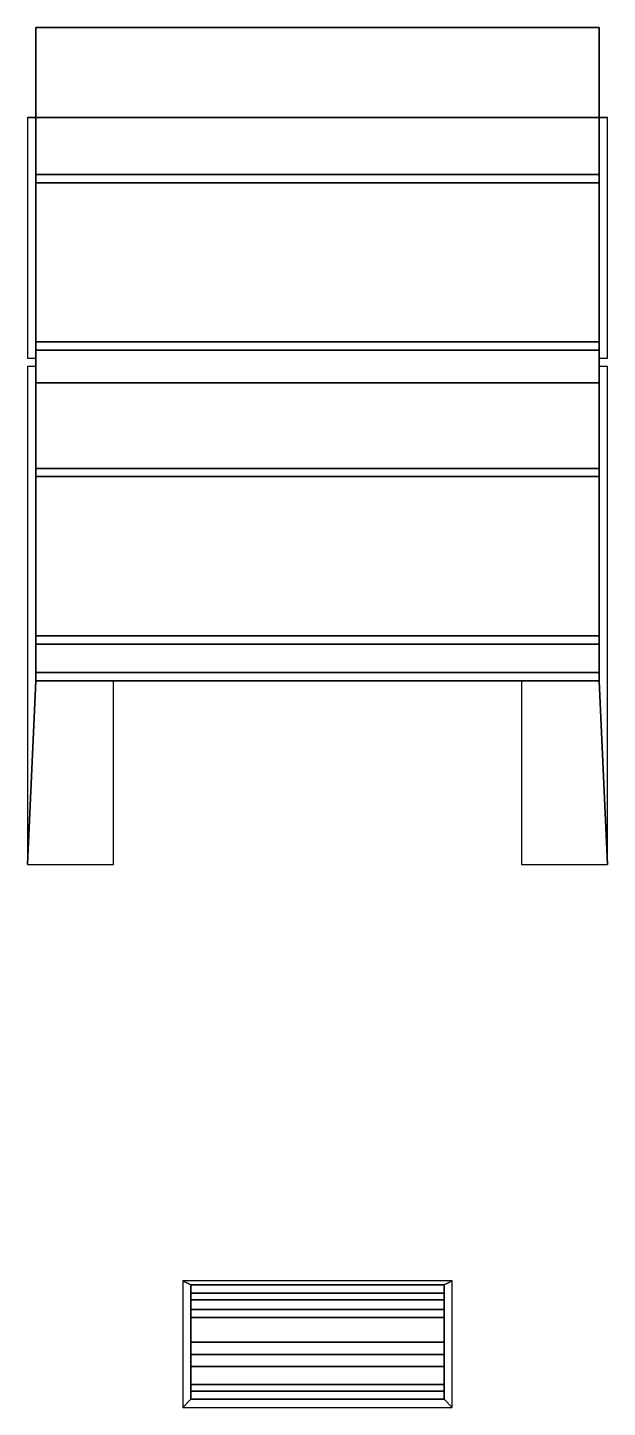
# Model space of a CAD drawing. Extents: x -0.71 to 0.71, y -2.23 to 1.15.
import ezdxf

# ---------------------------------------------------------------- set-up
doc = ezdxf.new("R2010")
doc.units = 0
doc.layers.add('IN', color=2, linetype='CONTINUOUS')

msp = doc.modelspace()

# ---------------------------------------------------------------- linework, layer by layer
at = {"layer": 'IN'}
for points in [[(-0.69, 1.15, 1.28), (-0.69, 1.15, 0.53), (0.69, 1.15, 0.53), (0.69, 1.15, 1.28)], [(-0.69, 0.93, 1.28), (-0.69, 1.15, 1.28), (0.69, 1.15, 1.28), (0.69, 0.93, 1.28)], [(-0.69, 1.15, 0.53), (-0.69, 0.79, 0.53), (0.69, 0.79, 0.53), (0.69, 1.15, 0.53)], [(-0.69, 0.93, 0.81), (-0.69, 0.79, 0.81), (-0.69, 0.79, 0.53), (-0.69, 1.15, 0.53)], [(-0.69, 1.15, 1.28), (-0.69, 0.93, 1.28), (-0.69, 0.93, 0.81), (-0.69, 1.15, 0.53)], [(0.69, 1.15, 0.53), (0.69, 0.79, 0.53), (0.69, 0.79, 0.81), (0.69, 0.93, 0.81)], [(0.69, 1.15, 0.53), (0.69, 0.93, 0.81), (0.69, 0.93, 1.28), (0.69, 1.15, 1.28)], [(-0.71, 0.93, 1.4), (-0.69, 0.93, 1.28), (0.69, 0.93, 1.28), (0.71, 0.93, 1.4)], [(-0.71, 0.93, 1.4), (-0.71, 0.93, 0.81), (-0.69, 0.93, 0.81), (-0.69, 0.93, 1.28)], [(-0.71, 0.93, 0.81), (-0.71, 0.34, 0.81), (-0.69, 0.34, 0.81), (-0.69, 0.93, 0.81)], [(0.69, 0.93, 1.28), (0.69, 0.93, 0.81), (0.71, 0.93, 0.81), (0.71, 0.93, 1.4)], [(0.69, 0.93, 0.81), (0.69, 0.34, 0.81), (0.71, 0.34, 0.81), (0.71, 0.93, 0.81)], [(-0.69, 0.79, 0.53), (-0.69, 0.79, 0.82), (0.69, 0.79, 0.82), (0.69, 0.79, 0.53)], [(-0.69, 0.79, 0.82), (-0.69, 0.77, 0.85), (0.69, 0.77, 0.85), (0.69, 0.79, 0.82)], [(-0.69, 0.79, 0.81), (-0.69, 0.28, 0.81), (-0.69, 0.28, 0.81), (-0.69, 0.79, 0.82)], [(-0.69, 0.79, 0.82), (-0.69, 0.28, 0.81), (-0.69, 0.38, 0.84), (-0.69, 0.77, 0.85)], [(0.69, 0.77, 0.85), (0.69, 0.38, 0.84), (0.69, 0.28, 0.81), (0.69, 0.79, 0.82)], [(0.69, 0.79, 0.82), (0.69, 0.28, 0.81), (0.69, 0.28, 0.81), (0.69, 0.79, 0.81)], [(-0.69, 0.77, 0.85), (-0.69, 0.38, 0.84), (0.69, 0.38, 0.84), (0.69, 0.77, 0.85)], [(-0.69, 0.38, 0.84), (-0.69, 0.38, 1.2), (0.69, 0.38, 1.2), (0.69, 0.38, 0.84)], [(-0.69, 0.38, 1.2), (-0.69, 0.36, 1.24), (0.69, 0.36, 1.24), (0.69, 0.38, 1.2)], [(-0.69, 0.28, 0.81), (-0.69, 0.28, 0.81), (-0.69, 0.38, 1.2), (-0.69, 0.38, 0.84)], [(-0.69, 0.38, 1.2), (-0.69, 0.28, 0.81), (-0.69, 0.28, 1.24), (-0.69, 0.36, 1.24)], [(0.69, 0.36, 1.24), (0.69, 0.28, 1.24), (0.69, 0.28, 0.81), (0.69, 0.38, 1.2)], [(0.69, 0.38, 0.84), (0.69, 0.38, 1.2), (0.69, 0.28, 0.81)], [(-0.69, 0.36, 1.24), (-0.69, 0.28, 1.24), (0.69, 0.28, 1.24), (0.69, 0.36, 1.24)], [(-0.71, 0.32, 0.81), (-0.71, -0.9, 0.81), (-0.69, -0.45, 0.81), (-0.69, 0.32, 0.81)], [(0.69, 0.32, 0.81), (0.69, -0.45, 0.81), (0.71, -0.9, 0.81), (0.71, 0.32, 0.81)], [(-0.69, 0.28, 1.24), (-0.69, 0.28, 0.53), (0.69, 0.28, 0.53), (0.69, 0.28, 1.24)], [(-0.69, 0.28, 0.53), (-0.69, 0.07, 0.53), (0.69, 0.07, 0.53), (0.69, 0.28, 0.53)], [(-0.69, 0.28, 0.81), (-0.69, 0.07, 0.81), (-0.69, 0.07, 0.53), (-0.69, 0.28, 0.53)], [(0.69, 0.28, 0.53), (0.69, 0.07, 0.53), (0.69, 0.07, 0.81), (0.69, 0.28, 0.81)], [(-0.69, 0.07, 0.82), (-0.69, 0.05, 0.85), (0.69, 0.05, 0.85), (0.69, 0.07, 0.82)], [(-0.69, 0.07, 0.53), (-0.69, 0.07, 0.82), (0.69, 0.07, 0.82), (0.69, 0.07, 0.53)], [(-0.69, 0.07, 0.82), (-0.69, -0.43, 0.81), (-0.69, -0.34, 0.84), (-0.69, 0.05, 0.85)], [(-0.69, 0.07, 0.81), (-0.69, -0.43, 0.81), (-0.69, -0.43, 0.81), (-0.69, 0.07, 0.82)], [(0.69, 0.05, 0.85), (0.69, -0.34, 0.84), (0.69, -0.43, 0.81), (0.69, 0.07, 0.82)], [(0.69, 0.07, 0.82), (0.69, -0.43, 0.81), (0.69, -0.43, 0.81), (0.69, 0.07, 0.81)], [(-0.69, 0.05, 0.85), (-0.69, -0.34, 0.84), (0.69, -0.34, 0.84), (0.69, 0.05, 0.85)], [(-0.69, -0.34, 0.84), (-0.69, -0.34, 1.2), (0.69, -0.34, 1.2), (0.69, -0.34, 0.84)], [(-0.69, -0.34, 1.2), (-0.69, -0.36, 1.24), (0.69, -0.36, 1.24), (0.69, -0.34, 1.2)], [(-0.69, -0.34, 1.2), (-0.69, -0.43, 0.81), (-0.69, -0.43, 1.24), (-0.69, -0.36, 1.24)], [(-0.69, -0.43, 0.81), (-0.69, -0.43, 0.81), (-0.69, -0.34, 1.2), (-0.69, -0.34, 0.84)], [(-0.69, -0.36, 1.24), (-0.69, -0.43, 1.24), (0.69, -0.43, 1.24), (0.69, -0.36, 1.24)], [(0.69, -0.36, 1.24), (0.69, -0.43, 1.24), (0.69, -0.43, 0.81), (0.69, -0.34, 1.2)], [(-0.69, -0.43, 1.24), (-0.69, -0.43, 0.53), (0.69, -0.43, 0.53), (0.69, -0.43, 1.24)], [(-0.69, -0.43, 0.53), (-0.69, -0.45, 0.53), (0.69, -0.45, 0.53), (0.69, -0.43, 0.53)], [(-0.69, -0.43, 0.81), (-0.69, -0.45, 0.81), (-0.69, -0.45, 0.53), (-0.69, -0.43, 0.53)], [(0.69, -0.45, 0.53), (0.69, -0.45, 0.81), (0.69, -0.43, 0.81), (0.69, -0.43, 0.53)], [(-0.69, -0.45, 0.81), (-0.71, -0.9, 0.81), (-0.5, -0.9, 0.81), (-0.5, -0.45, 0.81)], [(-0.69, -0.45, 0.53), (-0.69, -0.45, 0.81), (0.69, -0.45, 0.81), (0.69, -0.45, 0.53)], [(0.5, -0.45, 0.81), (0.5, -0.9, 0.81), (0.71, -0.9, 0.81), (0.69, -0.45, 0.81)], [(-0.33, -1.92, 1.39), (-0.31, -1.93, 1.36), (0.31, -1.93, 1.36), (0.33, -1.92, 1.39)], [(-0.33, -2.23, 1.02), (-0.31, -2.21, 1.02), (-0.31, -1.93, 1.36), (-0.33, -1.92, 1.39)], [(0.31, -2.21, 1.02), (0.33, -2.23, 1.02), (0.33, -1.92, 1.39), (0.31, -1.93, 1.36)], [(-0.31, -1.93, 1.36), (-0.31, -1.93, 0.74), (0.31, -1.93, 0.74), (0.31, -1.93, 1.36)], [(-0.31, -1.93, 0.74), (-0.31, -1.99, 0.74), (0.31, -1.99, 0.74), (0.31, -1.93, 0.74)], [(-0.31, -1.93, 1.36), (-0.31, -2.1, 0.81), (-0.31, -1.99, 0.74), (-0.31, -1.93, 0.74)], [(-0.31, -1.93, 1.36), (-0.31, -2.21, 1.02), (-0.31, -2.1, 0.81), (-0.31, -1.93, 1.36)], [(0.31, -1.9661, 1.09), (0.31, -1.95, 1.03), (-0.31, -1.95, 1.03), (-0.31, -1.9661, 1.09)], [(0.31, -1.95, 1.03), (0.31, -1.9661, 0.97), (-0.31, -1.9661, 0.97), (-0.31, -1.95, 1.03)], [(0.31, -1.93, 0.74), (0.31, -1.99, 0.74), (0.31, -2.1, 0.81), (0.31, -1.93, 1.36)], [(0.31, -2.1, 0.81), (0.31, -2.21, 1.02), (0.31, -1.93, 1.36)], [(0.31, -2.01, 1.1339), (0.31, -1.9661, 1.09), (-0.31, -1.9661, 1.09), (-0.31, -2.01, 1.1339)], [(0.31, -1.9661, 0.97), (0.31, -2.01, 0.9261), (-0.31, -2.01, 0.9261), (-0.31, -1.9661, 0.97)], [(-0.31, -1.99, 0.74), (-0.31, -2.1, 0.81), (0.31, -2.1, 0.81), (0.31, -1.99, 0.74)], [(0.31, -2.07, 1.15), (0.31, -2.01, 1.1339), (-0.31, -2.01, 1.1339), (-0.31, -2.07, 1.15)], [(0.31, -2.01, 0.9261), (0.31, -2.07, 0.91), (-0.31, -2.07, 0.91), (-0.31, -2.01, 0.9261)], [(0.31, -2.13, 1.1339), (0.31, -2.07, 1.15), (-0.31, -2.07, 1.15), (-0.31, -2.13, 1.1339)], [(0.31, -2.07, 0.91), (0.31, -2.13, 0.9261), (-0.31, -2.13, 0.9261), (-0.31, -2.07, 0.91)], [(-0.31, -2.1, 0.81), (-0.31, -2.21, 1.02), (0.31, -2.21, 1.02), (0.31, -2.1, 0.81)], [(0.31, -2.1739, 1.09), (0.31, -2.13, 1.1339), (-0.31, -2.13, 1.1339), (-0.31, -2.1739, 1.09)], [(0.31, -2.13, 0.9261), (0.31, -2.1739, 0.97), (-0.31, -2.1739, 0.97), (-0.31, -2.13, 0.9261)], [(0.31, -2.19, 1.03), (0.31, -2.1739, 1.09), (-0.31, -2.1739, 1.09), (-0.31, -2.19, 1.03)], [(0.31, -2.1739, 0.97), (0.31, -2.19, 1.03), (-0.31, -2.19, 1.03), (-0.31, -2.1739, 0.97)], [(-0.31, -2.21, 1.02), (-0.33, -2.23, 1.02), (0.33, -2.23, 1.02), (0.31, -2.21, 1.02)]]:
    msp.add_3dface(points, dxfattribs=at)

doc.saveas('drawing.dxf')
